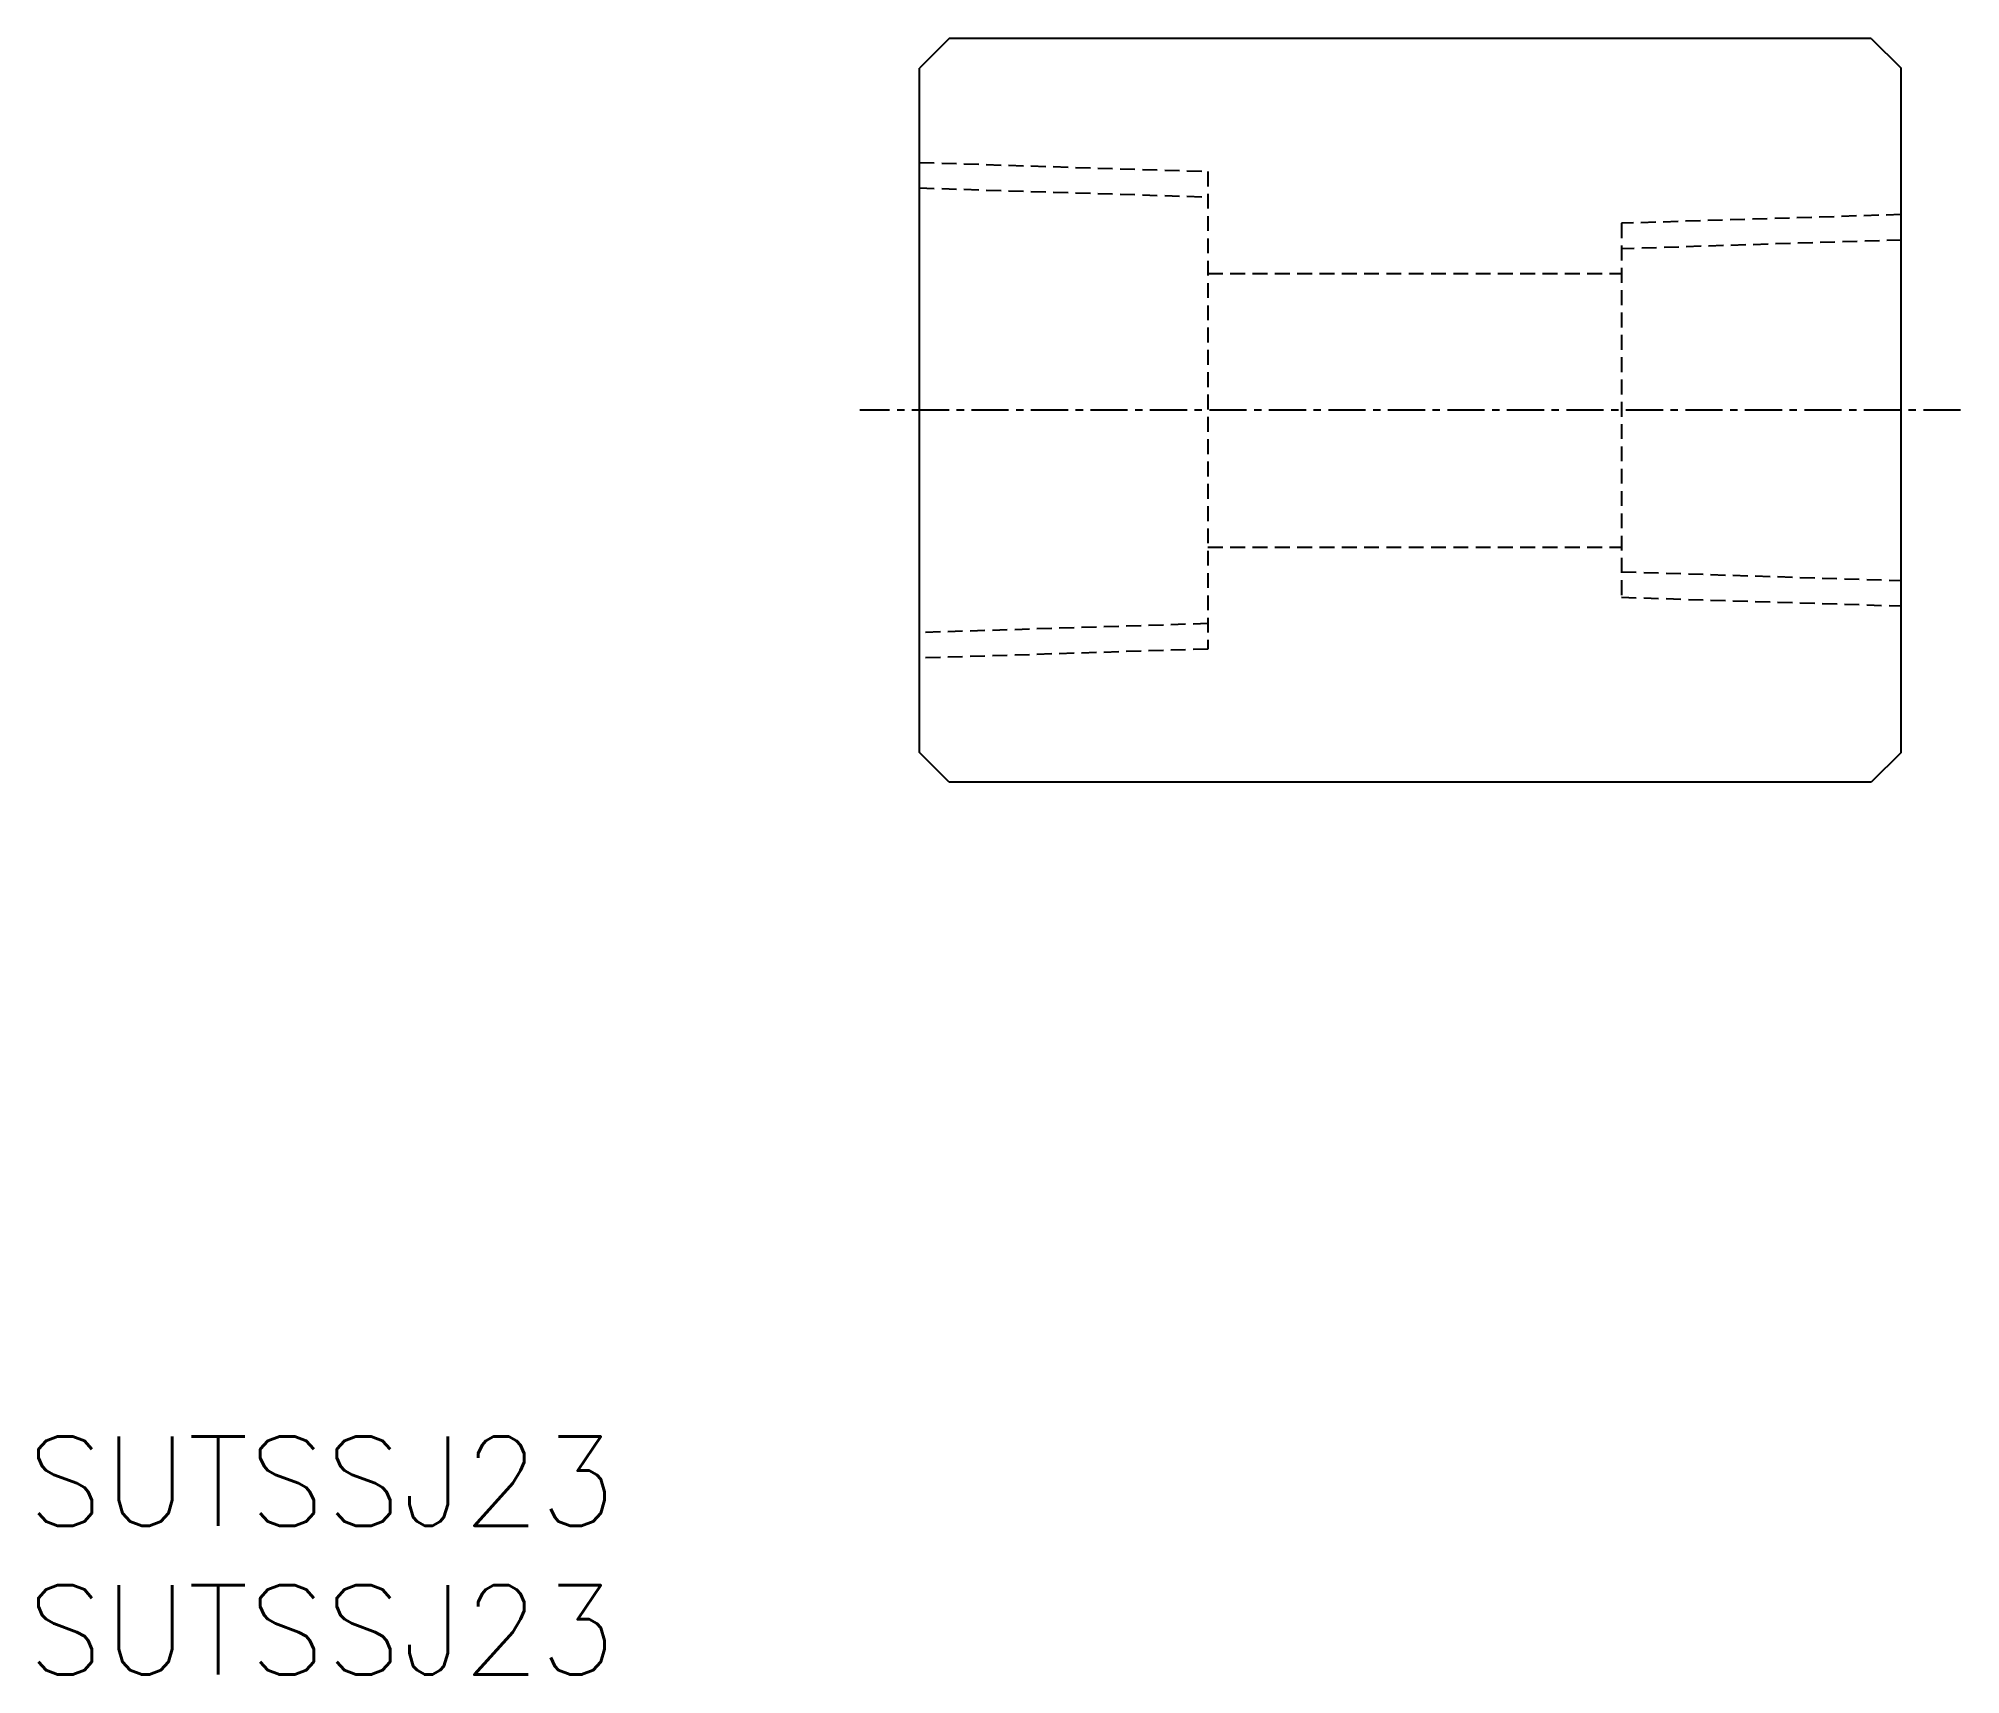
# Model space of a CAD drawing. Extents: x 0.4 to 65, y 0 to 55.
import ezdxf

# ---------------------------------------------------------------- set-up
doc = ezdxf.new("R2010")
doc.units = 0
doc.linetypes.add('CENTER', pattern=[2, 1.25, -0.25, 0.25, -0.25])
doc.linetypes.add('DASHED', pattern=[0.75, 0.5, -0.25])
doc.layers.get('0').update_dxf_attribs({"linetype": 'CONTINUOUS'})
doc.layers.add('CENTER', color=1, linetype='CENTER')
doc.styles.get("Standard").update_dxf_attribs({"font": 'txt.shx'})

# ---------------------------------------------------------------- blocks, each defined once
blk = doc.blocks.new('*U2')
at = {"color": 7, "linetype": 'CONTINUOUS'}
blk.add_text('SUTSSJ23', height=3, dxfattribs=at).set_placement((0, 0))
blk = doc.blocks.new('*U3')
at = {"color": 7, "linetype": 'CONTINUOUS'}
blk.add_text('SUTSSJ23', height=3, dxfattribs=at).set_placement((0, 5))

msp = doc.modelspace()

# ---------------------------------------------------------------- linework, layer by layer
at = {"color": 7, "linetype": 'CONTINUOUS'}
for p, q in [((31, 55), (30, 54)), ((62, 55), (31, 55)), ((62, 55), (63, 54)), ((30, 31), (30, 54)), ((63, 31), (63, 54)), ((31, 30), (30, 31)), ((63, 31), (62, 30)), ((62, 30), (31, 30))]:
    msp.add_line(p, q, dxfattribs=at)
at = {"color": 3, "linetype": 'DASHED'}
for p, q in [((30, 50.831), (39.7, 50.528)), ((39.7, 50.528), (39.7, 34.472)), ((30, 49.975), (39.7, 49.672)), ((63, 49.079), (53.6, 48.785)), ((53.6, 48.785), (53.6, 36.215)), ((63.027, 48.223), (53.6, 47.928)), ((39.7, 47.1), (53.6, 47.1)), ((39.7, 37.9), (53.6, 37.9)), ((53.6, 37.072), (63.027, 36.777)), ((53.6, 36.215), (63, 35.922)), ((39.7, 35.328), (30, 35.025)), ((39.7, 34.472), (30, 34.169))]:
    msp.add_line(p, q, dxfattribs=at)
at = {"layer": 'CENTER', "color": 1, "linetype": 'CENTER'}
msp.add_line((65, 42.5), (28, 42.5), dxfattribs=at)

# ---------------------------------------------------------------- block references
at = {"color": 7, "linetype": 'CONTINUOUS'}
for name in ['*U3', '*U2']:
    msp.add_blockref(name, (0, 0), dxfattribs=at)

doc.saveas('drawing.dxf')
